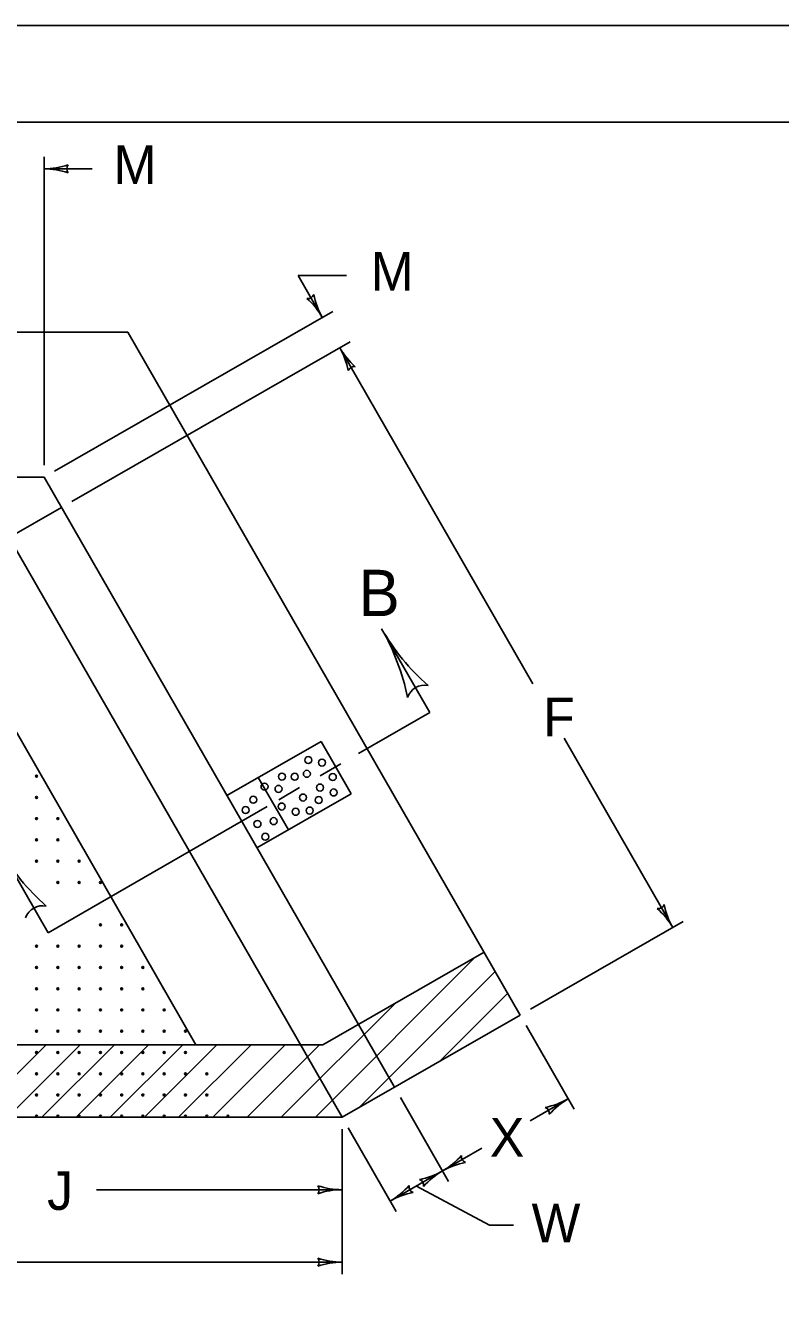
# Model space of a CAD drawing. Extents: x 1000 to 1036.3, y 1000 to 1022.
# Drawn here: x 1012.81 to 1016.72, y 1015.38 to 1022 of the extents above; entities that cross this region are included whole.
import ezdxf

# ---------------------------------------------------------------- set-up
doc = ezdxf.new("R2010")
doc.units = 0
for name, color, linetype in [('Level 1', 7, 'Continuous'), ('Level 10', 7, 'Continuous'), ('Level 11', 7, 'Continuous')]:
    doc.layers.add(name, color=color, linetype=linetype)

msp = doc.modelspace()

# ---------------------------------------------------------------- linework, layer by layer
at = {"layer": 'Level 1'}
for p, q in [((1012.9065, 1019.7261), (1012.9065, 1021.3216)), ((1012.9065, 1021.2591), (1013.1565, 1021.2591)), ((1014.2217, 1020.7069), (1014.3462, 1020.4902)), ((1014.2217, 1020.7069), (1014.4717, 1020.7069)), ((1012.9607, 1019.6947), (1014.4003, 1020.5213)), ((1013.3406, 1020.4136), (1009.423, 1020.4136)), ((1013.3406, 1020.4136), (1015.3694, 1016.8802)), ((1013.0507, 1019.5377), (1014.4903, 1020.3643)), ((1014.4362, 1020.3333), (1015.4348, 1018.594)), ((1012.9065, 1019.6636), (1009.8572, 1019.6636)), ((1012.9065, 1019.6636), (1014.7191, 1016.5068)), ((1012.7255, 1019.3511), (1012.9966, 1019.5068)), ((1012.7256, 1019.3512), (1014.4481, 1016.3512)), ((1012.4541, 1018.8824), (1013.6922, 1016.7262)), ((1014.9027, 1018.446), (1014.6526, 1018.879)), ((1014.5342, 1018.2329), (1014.9028, 1018.4457)), ((1013.8524, 1018.0162), (1014.3401, 1018.2962)), ((1013.8524, 1018.0162), (1014.3401, 1018.2962)), ((1014.3401, 1018.2962), (1014.4956, 1018.0252)), ((1014.3401, 1018.2962), (1014.4956, 1018.0252)), ((1015.5966, 1018.3123), (1016.1587, 1017.3333)), ((1014.3346, 1018.1177), (1014.4428, 1018.1802)), ((1014.015, 1018.1095), (1014.1706, 1017.8386)), ((1014.008, 1017.7452), (1014.4956, 1018.0252)), ((1014.1207, 1017.9943), (1014.2289, 1018.0568)), ((1012.9272, 1017.3052), (1014.0608, 1017.9597)), ((1012.9272, 1017.3051), (1012.6772, 1017.7381)), ((1015.4236, 1016.9112), (1016.2129, 1017.3644)), ((1014.3101, 1016.3512), (1015.1394, 1017.1805)), ((1014.3482, 1016.7262), (1015.1827, 1017.2053)), ((1014.5392, 1016.4035), (1015.2404, 1017.1047)), ((1014.9546, 1016.642), (1015.305, 1016.9924)), ((1014.1334, 1016.3512), (1014.7245, 1016.9422)), ((1014.4481, 1016.3512), (1015.3694, 1016.8802)), ((1015.4004, 1016.8259), (1015.6494, 1016.3922)), ((1014.3482, 1016.7262), (1008.4155, 1016.7262)), ((1012.5424, 1016.3512), (1012.9174, 1016.7262)), ((1012.7191, 1016.3512), (1013.0941, 1016.7262)), ((1012.8959, 1016.3512), (1013.2709, 1016.7262)), ((1013.0727, 1016.3512), (1013.4477, 1016.7262)), ((1013.2494, 1016.3512), (1013.6244, 1016.7262)), ((1013.4262, 1016.3512), (1013.8012, 1016.7262)), ((1013.6031, 1016.3512), (1013.9781, 1016.7262)), ((1013.7797, 1016.3512), (1014.1547, 1016.7262)), ((1013.9566, 1016.3512), (1014.3316, 1016.7262)), ((1014.7501, 1016.4525), (1014.9991, 1016.0188)), ((1015.4212, 1016.3333), (1015.6183, 1016.4465)), ((1014.4481, 1016.3512), (1008.3157, 1016.3512)), ((1014.4792, 1016.2969), (1014.7282, 1015.8632)), ((1014.4481, 1016.2887), (1014.4481, 1015.5387)), ((1014.968, 1016.0731), (1015.1722, 1016.1903)), ((1014.6971, 1015.9175), (1014.968, 1016.0731)), ((1013.1779, 1015.9762), (1014.4481, 1015.9762)), ((1014.8326, 1015.9953), (1015.2108, 1015.7927)), ((1015.2108, 1015.7927), (1015.3358, 1015.7927)), ((1011.3179, 1015.6012), (1014.4481, 1015.6012))]:
    msp.add_line(p, q, dxfattribs=at)
for centre, radius in [((1014.2737, 1018.1996), 0.0181), ((1014.2662, 1018.1283), 0.0181), ((1014.3444, 1018.1863), 0.0181), ((1012.8682, 1018.1162), 0.005), ((1012.8682, 1018.1162), 0.0025), ((1014.0472, 1018.0619), 0.0181), ((1014.1373, 1018.1139), 0.0181), ((1014.2037, 1018.1133), 0.0181), ((1014.4004, 1018.1113), 0.0181), ((1013.9889, 1017.9943), 0.0181), ((1014.1196, 1018.0503), 0.0181), ((1014.2465, 1018.0056), 0.0181), ((1014.3343, 1018.0573), 0.0181), ((1014.4044, 1018.0316), 0.0181), ((1012.8682, 1018.0063), 0.005), ((1012.8682, 1018.0063), 0.0025), ((1013.9492, 1017.9405), 0.0181), ((1014.1361, 1017.9591), 0.0181), ((1014.2082, 1017.9318), 0.0181), ((1014.2807, 1017.9382), 0.0181), ((1014.3277, 1017.9922), 0.0181), ((1012.8682, 1017.8963), 0.005), ((1012.8682, 1017.8963), 0.0025), ((1012.9782, 1017.8963), 0.005), ((1012.9782, 1017.8963), 0.0025), ((1014.0106, 1017.8689), 0.0181), ((1014.0946, 1017.8833), 0.0181), ((1014.0512, 1017.8025), 0.0181), ((1012.8682, 1017.7862), 0.005), ((1012.8682, 1017.7862), 0.0025), ((1012.9782, 1017.7862), 0.005), ((1012.9782, 1017.7862), 0.0025), ((1012.8682, 1017.6762), 0.005), ((1012.9782, 1017.6762), 0.005), ((1013.0882, 1017.6762), 0.005), ((1012.8682, 1017.6762), 0.0025), ((1012.9782, 1017.6762), 0.0025), ((1013.0882, 1017.6762), 0.0025), ((1012.9782, 1017.5662), 0.005), ((1012.9782, 1017.5662), 0.0025), ((1013.0882, 1017.5662), 0.005), ((1013.0882, 1017.5662), 0.0025), ((1013.1982, 1017.5662), 0.005), ((1013.1982, 1017.5662), 0.0025), ((1013.1982, 1017.3462), 0.005), ((1013.3082, 1017.3462), 0.005), ((1013.1982, 1017.3462), 0.0025), ((1013.3082, 1017.3462), 0.0025), ((1012.8682, 1017.2362), 0.005), ((1012.8682, 1017.2362), 0.0025), ((1012.9782, 1017.2362), 0.005), ((1012.9782, 1017.2362), 0.0025), ((1013.0882, 1017.2362), 0.005), ((1013.0882, 1017.2362), 0.0025), ((1013.1982, 1017.2362), 0.005), ((1013.1982, 1017.2362), 0.0025), ((1013.3082, 1017.2362), 0.005), ((1013.3082, 1017.2362), 0.0025), ((1012.8682, 1017.1262), 0.005), ((1012.8682, 1017.1262), 0.0025), ((1012.9782, 1017.1262), 0.005), ((1012.9782, 1017.1262), 0.0025), ((1013.0882, 1017.1262), 0.005), ((1013.0882, 1017.1262), 0.0025), ((1013.1982, 1017.1262), 0.005), ((1013.1982, 1017.1262), 0.0025), ((1013.3082, 1017.1262), 0.005), ((1013.3082, 1017.1262), 0.0025), ((1013.4182, 1017.1262), 0.005), ((1013.4182, 1017.1262), 0.0025), ((1012.8682, 1017.0163), 0.005), ((1012.8682, 1017.0163), 0.0025), ((1012.9782, 1017.0163), 0.005), ((1012.9782, 1017.0163), 0.0025), ((1013.0882, 1017.0163), 0.005), ((1013.0882, 1017.0163), 0.0025), ((1013.1982, 1017.0163), 0.005), ((1013.1982, 1017.0163), 0.0025), ((1013.3082, 1017.0163), 0.005), ((1013.3082, 1017.0163), 0.0025), ((1013.4182, 1017.0163), 0.005), ((1013.4182, 1017.0163), 0.0025), ((1012.8682, 1016.9062), 0.005), ((1012.8682, 1016.9062), 0.0025), ((1012.9782, 1016.9062), 0.005), ((1012.9782, 1016.9062), 0.0025), ((1013.0882, 1016.9062), 0.005), ((1013.0882, 1016.9062), 0.0025), ((1013.1982, 1016.9062), 0.005), ((1013.1982, 1016.9062), 0.0025), ((1013.3082, 1016.9062), 0.005), ((1013.3082, 1016.9062), 0.0025), ((1013.4182, 1016.9062), 0.005), ((1013.4182, 1016.9062), 0.0025), ((1013.5282, 1016.9062), 0.005), ((1013.5282, 1016.9062), 0.0025), ((1012.8682, 1016.7962), 0.005), ((1012.8682, 1016.7962), 0.0025), ((1012.9782, 1016.7962), 0.005), ((1012.9782, 1016.7962), 0.0025), ((1013.0882, 1016.7962), 0.005), ((1013.0882, 1016.7962), 0.0025), ((1013.1982, 1016.7962), 0.005), ((1013.1982, 1016.7962), 0.0025), ((1013.3082, 1016.7962), 0.005), ((1013.3082, 1016.7962), 0.0025), ((1013.4182, 1016.7962), 0.005), ((1013.4182, 1016.7962), 0.0025), ((1013.5282, 1016.7962), 0.005), ((1013.5282, 1016.7962), 0.0025), ((1013.6382, 1016.7962), 0.005), ((1013.6382, 1016.7962), 0.0025), ((1012.8682, 1016.6862), 0.005), ((1012.8682, 1016.6862), 0.0025), ((1012.9782, 1016.6862), 0.005), ((1012.9782, 1016.6862), 0.0025), ((1013.0882, 1016.6862), 0.005), ((1013.0882, 1016.6862), 0.0025), ((1013.1982, 1016.6862), 0.005), ((1013.1982, 1016.6862), 0.0025), ((1013.3082, 1016.6862), 0.005), ((1013.3082, 1016.6862), 0.0025), ((1013.4182, 1016.6862), 0.005), ((1013.4182, 1016.6862), 0.0025), ((1013.5282, 1016.6862), 0.005), ((1013.5282, 1016.6862), 0.0025), ((1013.6382, 1016.6862), 0.005), ((1013.6382, 1016.6862), 0.0025), ((1012.8682, 1016.5762), 0.005), ((1012.8682, 1016.5762), 0.0025), ((1012.9782, 1016.5762), 0.005), ((1012.9782, 1016.5762), 0.0025), ((1013.0882, 1016.5762), 0.005), ((1013.0882, 1016.5762), 0.0025), ((1013.1982, 1016.5762), 0.005), ((1013.1982, 1016.5762), 0.0025), ((1013.3082, 1016.5762), 0.005), ((1013.3082, 1016.5762), 0.0025), ((1013.4182, 1016.5762), 0.005), ((1013.4182, 1016.5762), 0.0025), ((1013.5282, 1016.5762), 0.005), ((1013.5282, 1016.5762), 0.0025), ((1013.6382, 1016.5762), 0.005), ((1013.6382, 1016.5762), 0.0025), ((1013.7482, 1016.5762), 0.005), ((1013.7482, 1016.5762), 0.0025), ((1012.8682, 1016.4662), 0.005), ((1012.8682, 1016.4662), 0.0025), ((1012.9782, 1016.4662), 0.005), ((1012.9782, 1016.4662), 0.0025), ((1013.0882, 1016.4662), 0.005), ((1013.0882, 1016.4662), 0.0025), ((1013.1982, 1016.4662), 0.005), ((1013.1982, 1016.4662), 0.0025), ((1013.3082, 1016.4662), 0.005), ((1013.3082, 1016.4662), 0.0025), ((1013.4182, 1016.4662), 0.005), ((1013.4182, 1016.4662), 0.0025), ((1013.5282, 1016.4662), 0.005), ((1013.5282, 1016.4662), 0.0025), ((1013.6382, 1016.4662), 0.005), ((1013.6382, 1016.4662), 0.0025), ((1013.7482, 1016.4662), 0.005), ((1013.7482, 1016.4662), 0.0025), ((1012.8682, 1016.3562), 0.005), ((1012.8682, 1016.3562), 0.0025), ((1012.9782, 1016.3562), 0.005), ((1012.9782, 1016.3562), 0.0025), ((1013.0882, 1016.3562), 0.005), ((1013.0882, 1016.3562), 0.0025), ((1013.1982, 1016.3562), 0.005), ((1013.1982, 1016.3562), 0.0025), ((1013.3082, 1016.3562), 0.005), ((1013.3082, 1016.3562), 0.0025), ((1013.4182, 1016.3562), 0.005), ((1013.4182, 1016.3562), 0.0025), ((1013.5282, 1016.3562), 0.005), ((1013.5282, 1016.3562), 0.0025), ((1013.6382, 1016.3562), 0.005), ((1013.6382, 1016.3562), 0.0025), ((1013.7482, 1016.3562), 0.005), ((1013.7482, 1016.3562), 0.0025), ((1013.8582, 1016.3562), 0.005), ((1013.8582, 1016.3562), 0.0025)]:
    msp.add_circle(centre, radius, dxfattribs=at)
for centre, radius, start, end in [((1012.9065, 1021.65), 0.3909, 269.98778, 270), ((1012.9065, 1021.65), 0.3909, 270, 288.66878), ((1012.9065, 1020.8681), 0.3909, 71.34716, 89.99389), ((1013.0552, 1021.259), 0.0313, 138.7746, 220.89129), ((1014.2722, 1020.6191), 0.0313, 258.63085, 340.74755), ((1014.6852, 1020.6848), 0.3909, 191.20341, 209.85014), ((1014.0071, 1020.2955), 0.3909, 29.85626, 48.52504), ((1014.0071, 1020.2955), 0.3909, 29.84403, 29.85626), ((1014.7753, 1020.5279), 0.3909, 209.85147, 209.86369), ((1014.7753, 1020.5279), 0.3909, 209.85147, 209.86369), ((1014.7753, 1020.5279), 0.3909, 209.86369, 228.53248), ((1014.0972, 1020.1386), 0.3909, 11.21085, 29.85758), ((1014.7753, 1020.5279), 0.3909, 209.86369, 228.53248), ((1014.0972, 1020.1386), 0.3909, 11.21085, 29.85758), ((1014.5102, 1020.2043), 0.0313, 78.63829, 160.75499), ((1014.5102, 1020.2043), 0.0313, 78.63829, 160.75499), ((1015.6674, 1019.4651), 1.1719, 209.99677, 210.009), ((1015.6674, 1019.4651), 1.1719, 210.009, 228.67778), ((1013.6378, 1018.2929), 1.1719, 11.35616, 30.00289), ((1014.8753, 1018.493), 0.0938, 78.78359, 160.90029), ((1013.0882, 1017.7862), 0.005, 174.0597, 245.66827), ((1013.6919, 1018.3242), 1.1719, 210.009, 228.67778), ((1012.8999, 1017.3521), 0.0938, 78.78359, 160.90029), ((1016.0848, 1017.4623), 0.0313, 258.63829, 340.75499), ((1016.0848, 1017.4623), 0.0313, 258.63829, 340.75499), ((1015.8197, 1017.1387), 0.3909, 29.86369, 48.53248), ((1015.8197, 1017.1387), 0.3909, 29.86369, 48.53248), ((1016.4978, 1017.528), 0.3909, 191.21085, 209.85758), ((1016.4978, 1017.528), 0.3909, 191.21085, 209.85758), ((1015.8197, 1017.1387), 0.3909, 29.85147, 29.86369), ((1015.8197, 1017.1387), 0.3909, 29.85147, 29.86369), ((1013.5282, 1017.0163), 0.005, 146.11623, 273.61174), ((1013.5282, 1017.0163), 0.0025, 182.07217, 237.6558), ((1015.4237, 1016.7855), 0.3909, 281.21129, 299.85802), ((1015.4237, 1016.7855), 0.3909, 281.21129, 299.85802), ((1015.813, 1016.1075), 0.3909, 119.86413, 138.53291), ((1015.813, 1016.1075), 0.3909, 119.86413, 138.53291), ((1015.813, 1016.1075), 0.3909, 119.8519, 119.86413), ((1015.813, 1016.1075), 0.3909, 119.8519, 119.86413), ((1015.4894, 1016.3725), 0.0313, 348.63873, 70.75542), ((1015.4894, 1016.3725), 0.0313, 348.63873, 70.75542), ((1014.7733, 1016.4121), 0.3909, 299.86413, 318.53291), ((1014.7733, 1016.4121), 0.3909, 299.86413, 318.53291), ((1015.1627, 1015.7341), 0.3909, 101.21129, 119.85802), ((1015.1627, 1015.7341), 0.3909, 101.21129, 119.85802), ((1015.0969, 1016.1471), 0.0313, 168.63873, 250.75542), ((1015.0969, 1016.1471), 0.0313, 168.63873, 250.75542), ((1014.7733, 1016.4121), 0.3909, 281.21526, 299.86199), ((1014.8391, 1015.9991), 0.0313, 348.64269, 70.75939), ((1015.1627, 1015.7341), 0.3909, 119.8681, 138.53688), ((1014.7733, 1016.4121), 0.3909, 299.8519, 299.86413), ((1014.7733, 1016.4121), 0.3909, 299.8519, 299.86413), ((1015.1627, 1015.7341), 0.3909, 119.85587, 119.8681), ((1014.2994, 1015.9762), 0.0313, 318.7746, 40.89129), ((1014.2994, 1015.9762), 0.0313, 318.7746, 40.89129), ((1014.4481, 1015.5852), 0.3909, 90, 108.66878), ((1014.4481, 1015.5852), 0.3909, 90, 108.66878), ((1014.4481, 1016.3671), 0.3909, 251.34716, 269.99389), ((1014.4481, 1016.3671), 0.3909, 251.34716, 269.99389), ((1014.4481, 1015.5852), 0.3909, 89.98778, 90), ((1014.4481, 1015.5852), 0.3909, 89.98778, 90), ((1014.5024, 1016.2565), 0.3909, 299.8681, 318.53688), ((1014.8918, 1015.5785), 0.3909, 101.21526, 119.86199), ((1014.826, 1015.9915), 0.0313, 168.64269, 250.75939), ((1014.5024, 1016.2565), 0.3909, 299.85587, 299.8681), ((1014.2994, 1015.6012), 0.0313, 318.7746, 40.89129), ((1014.2994, 1015.6012), 0.0313, 318.7746, 40.89129), ((1014.4481, 1015.2102), 0.3909, 90, 108.66878), ((1014.4481, 1015.2102), 0.3909, 90, 108.66878), ((1014.4481, 1015.9921), 0.3909, 251.34716, 269.99389), ((1014.4481, 1015.9921), 0.3909, 251.34716, 269.99389), ((1014.4481, 1015.2102), 0.3909, 89.98778, 90), ((1014.4481, 1015.2102), 0.3909, 89.98778, 90)]:
    msp.add_arc(centre, radius, start, end, dxfattribs=at)
at = {"layer": 'Level 10'}
for p, q in [((1000, 1022), (1036, 1022)), ((1007, 1021.5), (1035.5, 1021.5))]:
    msp.add_line(p, q, dxfattribs=at)
at = {"layer": 'Level 11'}
msp.add_lwpolyline([(1007, 1000.5), (1035.5, 1000.5), (1035.5, 1021.5), (1007, 1021.5)], close=True, dxfattribs=at)

# ---------------------------------------------------------------- texts
at = {"layer": 'Level 1'}
for s, height, p in [('M', 0.2, (1013.2661, 1021.1799)), ('M', 0.2, (1014.5962, 1020.6279)), ('B', 0.24, (1014.5329, 1018.9441)), ('F', 0.2, (1015.4886, 1018.3227)), ('X', 0.2, (1015.2127, 1016.1472)), ('J', 0.2, (1012.9228, 1015.8718)), ('W', 0.2, (1015.4288, 1015.7035))]:
    msp.add_text(s, height=height, dxfattribs=at).set_placement(p)

doc.saveas('drawing.dxf')
